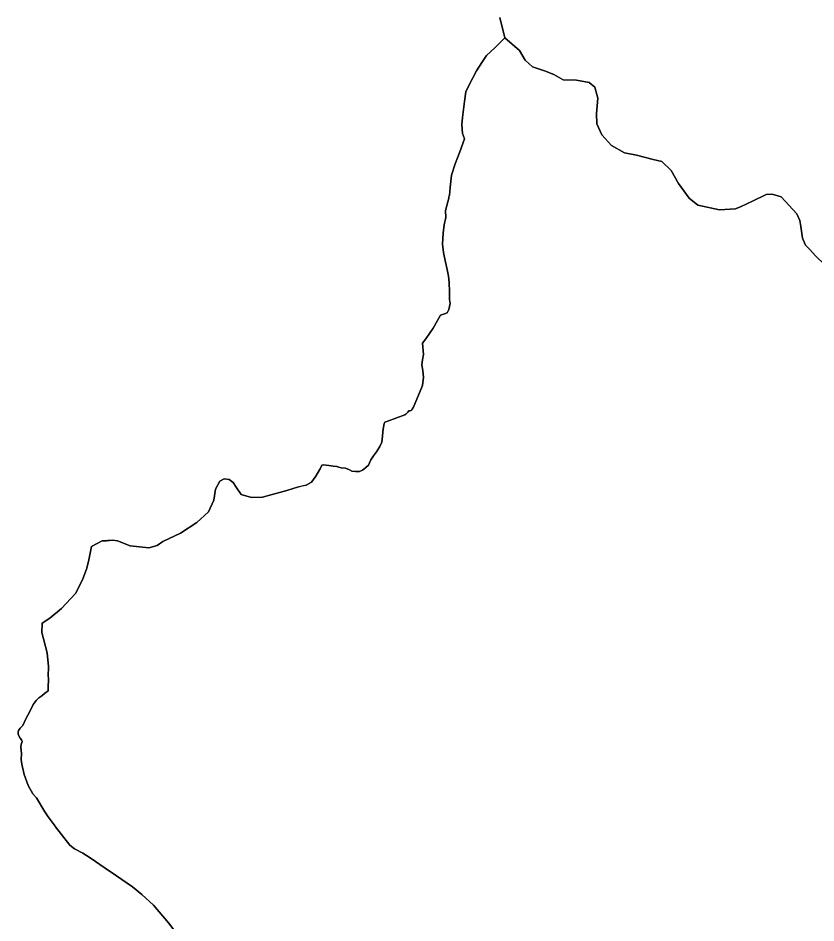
# Model space of a CAD drawing. Header units: metres. Extents: x 245125 to 394351, y 270578 to 4233311.
# Drawn here: x 283283 to 285375, y 4184756 to 4187130 of the extents above; entities that cross this region are included whole.
import ezdxf
from ezdxf.lldxf.tags import DXFTag

# ---------------------------------------------------------------- set-up
doc = ezdxf.new("R2010")
doc.units = ezdxf.units.M
doc.layers.add('ASTOTA', color=7, linetype='Continuous')
tags = doc.linetypes.add('HIDDEN', pattern=[0.375, 0.25, -0.125]).pattern_tags.tags
tags[6:7] = [DXFTag(74, 4), DXFTag(75, 0), DXFTag(340, '0'), DXFTag(46, 1.0), DXFTag(50, 0.0), DXFTag(44, 0.0), DXFTag(45, 0.0)]
tags[4:5] = [DXFTag(74, 4), DXFTag(75, 0), DXFTag(340, '0'), DXFTag(46, 1.0), DXFTag(50, 0.0), DXFTag(44, 0.0), DXFTag(45, 0.0)]

msp = doc.modelspace()

# ---------------------------------------------------------------- linework, layer by layer
at = {"layer": 'ASTOTA', "color": 253, "linetype": 'HIDDEN', "ltscale": 300}
for points in [[(284546.4, 4187131.6), (284559.8, 4187077.9), (284532.8, 4187051.5), (284511.5, 4187031.5), (284498.9, 4187013.3), (284484.7, 4186991), (284464.8, 4186953.2), (284456.8, 4186936.1), (284453.7, 4186910.6), (284448.3, 4186869.3), (284446.9, 4186850.6), (284448, 4186826.7), (284454, 4186813), (284441.2, 4186779.2), (284429.3, 4186747.1), (284419.6, 4186718), (284416, 4186685.6), (284414.2, 4186664.6), (284413.8, 4186663.2), (284412.9, 4186660), (284412.3, 4186657.7), (284404, 4186624.8), (284404.3, 4186606.5), (284400, 4186587.7), (284397.3, 4186565.8), (284396, 4186536.7), (284398.2, 4186514.4), (284403.7, 4186489.3), (284408.1, 4186470), (284411.8, 4186453), (284413.1, 4186436.3), (284414, 4186411.8), (284414.6, 4186391.5), (284415.7, 4186380.6), (284412.6, 4186364.8), (284408.1, 4186356.5), (284400.8, 4186354.1), (284390.8, 4186349.9), (284371.4, 4186315.9), (284351.9, 4186288.2), (284343.7, 4186276.6), (284346.4, 4186247.4), (284343.3, 4186233), (284342, 4186220.9), (284344.4, 4186204.4), (284346.4, 4186187.5), (284343, 4186165.8), (284319.9, 4186108.7), (284316.9, 4186103.8), (284315.7, 4186101.7), (284313.7, 4186100), (284310.1, 4186099.6), (284307.9, 4186098.9), (284304.7, 4186096.1), (284299.6, 4186090.2), (284296.9, 4186088.6), (284249.7, 4186071.7), (284244.5, 4186069.3), (284242.8, 4186066), (284240.9, 4186056.7), (284239.5, 4186044.2), (284238.8, 4186032.5), (284236.7, 4186016.9), (284231.7, 4186006.1), (284222.8, 4185991.3), (284214.9, 4185981.2), (284207.6, 4185970.5), (284204.8, 4185963), (284201.5, 4185956.6), (284195, 4185950.6), (284185.9, 4185943.5), (284178.6, 4185940.4), (284167.4, 4185939.9), (284158.4, 4185940.8), (284151.9, 4185944.8), (284141.8, 4185949.2), (284130.3, 4185949.6), (284123.8, 4185951.3), (284118.5, 4185952.9), (284109.4, 4185954.5), (284103.6, 4185954.9), (284097.4, 4185956.1), (284083.6, 4185957.9), (284079.5, 4185956.6), (284074.7, 4185946.7), (284073.3, 4185944.6), (284063.5, 4185928.2), (284052.1, 4185912.2), (284038.6, 4185904.6), (284015.4, 4185899.1), (283987.9, 4185890.1), (283949, 4185879.6), (283924.1, 4185872.6), (283894.7, 4185872.1), (283867.8, 4185880.1), (283854.8, 4185898.6), (283846.8, 4185911), (283836.4, 4185919.5), (283822.9, 4185920.5), (283811.4, 4185915), (283800.5, 4185894.1), (283796.5, 4185865.2), (283782, 4185834.7), (283751.6, 4185806.3), (283708.2, 4185778.1), (283662.6, 4185756.7), (283647.3, 4185746.3), (283625.8, 4185739.4), (283576.7, 4185745.2), (283543.7, 4185757.8), (283529.9, 4185759.7), (283503.1, 4185757.8), (283475.5, 4185742.9), (283468.6, 4185708), (283463.2, 4185686.5), (283451.3, 4185656.2), (283432.9, 4185619.8), (283396.9, 4185581), (283365.8, 4185555.4), (283345.9, 4185541.9), (283344.7, 4185517.4), (283358.7, 4185464.4), (283362.1, 4185428.7), (283361.8, 4185402.4), (283362.1, 4185398.6), (283361.8, 4185369.7), (283361.6, 4185364.8), (283351.6, 4185357.2), (283344.5, 4185351.9), (283337, 4185346.2), (283329.8, 4185338.8), (283322.3, 4185329), (283315.9, 4185315.9), (283300.4, 4185286.1), (283297.8, 4185279.1), (283294.1, 4185272.7), (283288.4, 4185266.8), (283284.1, 4185260.3), (283283.1, 4185256.3), (283282.6, 4185251.6), (283284.5, 4185246.9), (283288.1, 4185240.8), (283291.4, 4185235.8), (283292.7, 4185234), (283293.4, 4185231.8), (283291.5, 4185226.3), (283290.5, 4185223.5), (283290.2, 4185216.6), (283291.4, 4185200.4), (283291, 4185184.6), (283292, 4185172.1), (283298.5, 4185145.1), (283308.7, 4185116.5), (283321.2, 4185094.4), (283330.8, 4185083.7), (283352.9, 4185047.5), (283361.1, 4185034.4), (283379.5, 4185009.5), (283380.9, 4185007.5), (283418.7, 4184959.8), (283430.4, 4184949.8), (283452.3, 4184938.6), (283471.4, 4184926.2), (283510.9, 4184899.6), (283540.7, 4184879.1), (283582.7, 4184850.6), (283607, 4184830.6), (283638, 4184801.9), (283676.8, 4184755.9), (283704.8, 4184718.8)], [(285398.5, 4186482.1), (285374.2, 4186506), (285359.6, 4186522.4), (285347.9, 4186534), (285340, 4186552.3), (285335.6, 4186583), (285333.4, 4186598.5), (285325, 4186615.8), (285284.1, 4186660.4), (285260.6, 4186667.7), (285244.9, 4186667.3), (285209.4, 4186649.7), (285179.4, 4186635.4), (285164.1, 4186629.4), (285122.6, 4186626.7), (285065.8, 4186638.7), (285043.2, 4186657.6), (285015.1, 4186695.9), (284995.7, 4186729.6), (284970.8, 4186753.1), (284948.6, 4186758.7), (284904.8, 4186769.7), (284873.4, 4186776.2), (284838.8, 4186795.1), (284813.4, 4186823.7), (284800.9, 4186851.9), (284799.6, 4186879.6), (284803.5, 4186919.7), (284795.7, 4186948.9), (284780.4, 4186960.9), (284747.7, 4186967), (284712.6, 4186968), (284688.1, 4186981.9), (284663.2, 4186991.1), (284631.6, 4187001.8), (284612.5, 4187019.1), (284597.6, 4187044.4), (284559.8, 4187077.9), (284546.4, 4187131.6)], [(283704.8, 4184718.8), (283676.8, 4184755.9), (283638, 4184801.9), (283607, 4184830.6), (283582.7, 4184850.6), (283540.7, 4184879.1), (283510.9, 4184899.6), (283471.4, 4184926.2), (283452.3, 4184938.6), (283430.4, 4184949.8), (283418.7, 4184959.8), (283380.9, 4185007.5), (283379.5, 4185009.5), (283361.1, 4185034.4), (283352.9, 4185047.5), (283330.8, 4185083.7), (283321.2, 4185094.4), (283308.7, 4185116.5), (283298.5, 4185145.1), (283292, 4185172.1), (283291, 4185184.6), (283291.4, 4185200.4), (283290.2, 4185216.6), (283290.5, 4185223.5), (283291.5, 4185226.3), (283293.4, 4185231.8), (283292.7, 4185234), (283291.4, 4185235.8), (283288.1, 4185240.8), (283284.5, 4185246.9), (283282.6, 4185251.6), (283283.1, 4185256.3), (283284.1, 4185260.3), (283288.4, 4185266.8), (283294.1, 4185272.7), (283297.8, 4185279.1), (283300.4, 4185286.1), (283315.9, 4185315.9), (283322.3, 4185329), (283329.8, 4185338.8), (283337, 4185346.2), (283344.5, 4185351.9), (283351.6, 4185357.2), (283361.6, 4185364.8), (283361.8, 4185369.7), (283362.1, 4185398.6), (283361.8, 4185402.4), (283362.1, 4185428.7), (283358.7, 4185464.4), (283344.7, 4185517.4), (283345.9, 4185541.9), (283365.8, 4185555.4), (283396.9, 4185581), (283432.9, 4185619.8), (283451.3, 4185656.2), (283463.2, 4185686.5), (283468.6, 4185708), (283475.5, 4185742.9), (283503.1, 4185757.8), (283514.6, 4185758.6), (283529.9, 4185759.7), (283543.7, 4185757.8), (283576.7, 4185745.2), (283625.8, 4185739.4), (283647.3, 4185746.3), (283662.6, 4185756.7), (283708.2, 4185778.1), (283751.6, 4185806.3), (283782, 4185834.7), (283796.5, 4185865.2), (283800.5, 4185894.1), (283811.4, 4185915), (283822.9, 4185920.5), (283836.4, 4185919.5), (283846.8, 4185911), (283854.8, 4185898.6), (283867.8, 4185880.1), (283894.7, 4185872.1), (283924.1, 4185872.6), (283949, 4185879.6), (283987.9, 4185890.1), (284004.1, 4185895.4), (284015.4, 4185899.1), (284028.2, 4185902.2), (284038.6, 4185904.6), (284052.1, 4185912.2), (284063.5, 4185928.2), (284073.3, 4185944.6), (284074.7, 4185946.7), (284079.5, 4185956.6), (284083.6, 4185957.9), (284097.4, 4185956.1), (284103.6, 4185954.9), (284109.4, 4185954.5), (284118.5, 4185952.9), (284123.8, 4185951.3), (284130.3, 4185949.6), (284141.8, 4185949.2), (284151.9, 4185944.8), (284158.4, 4185940.8), (284167.4, 4185939.9), (284178.6, 4185940.4), (284185.9, 4185943.5), (284195, 4185950.6), (284201.5, 4185956.6), (284204.8, 4185963), (284207.6, 4185970.5), (284214.9, 4185981.2), (284222.8, 4185991.3), (284231.7, 4186006.1), (284236.7, 4186016.9), (284238.8, 4186032.5), (284239.5, 4186044.2), (284240.9, 4186056.7), (284242.8, 4186066), (284244.5, 4186069.3), (284249.7, 4186071.7), (284296.9, 4186088.6), (284299.6, 4186090.2), (284304.7, 4186096.1), (284307.9, 4186098.9), (284310.1, 4186099.6), (284313.7, 4186100), (284315.7, 4186101.7), (284319.9, 4186108.7), (284343, 4186165.8), (284346.4, 4186187.5), (284344.4, 4186204.4), (284342, 4186220.9), (284343.3, 4186233), (284346.4, 4186247.4), (284343.7, 4186276.6), (284351.9, 4186288.2), (284371.4, 4186315.9), (284390.8, 4186349.9), (284400.8, 4186354.1), (284408.1, 4186356.5), (284412.6, 4186364.8), (284415.7, 4186380.6), (284414.6, 4186391.5), (284414, 4186411.8), (284413.1, 4186436.3), (284411.8, 4186453), (284408.1, 4186470), (284403.7, 4186489.3), (284398.2, 4186514.4), (284396, 4186536.7), (284397.3, 4186565.8), (284400, 4186587.7), (284404.3, 4186606.5), (284404, 4186624.8), (284412.3, 4186657.7), (284412.9, 4186660), (284413.8, 4186663.2), (284414.2, 4186664.6), (284416, 4186685.6), (284419.6, 4186718), (284429.3, 4186747.1), (284441.2, 4186779.2), (284454, 4186813), (284448, 4186826.7), (284446.9, 4186850.6), (284448.3, 4186869.3), (284453.7, 4186910.6), (284456.8, 4186936.1), (284464.8, 4186953.2), (284484.7, 4186991), (284498.9, 4187013.3), (284511.5, 4187031.5), (284532.8, 4187051.5), (284559.8, 4187077.9), (284597.6, 4187044.4), (284612.5, 4187019.1), (284631.6, 4187001.8), (284663.2, 4186991.1), (284688.1, 4186981.9), (284712.6, 4186968), (284747.7, 4186967), (284780.4, 4186960.9), (284795.7, 4186948.9), (284803.5, 4186919.7), (284799.6, 4186879.6), (284800.9, 4186851.9), (284813.4, 4186823.7), (284838.8, 4186795.1), (284873.4, 4186776.2), (284904.8, 4186769.7), (284948.6, 4186758.7), (284970.8, 4186753.1), (284995.7, 4186729.6), (285015.1, 4186695.9), (285043.2, 4186657.6), (285065.8, 4186638.7), (285122.6, 4186626.7), (285164.1, 4186629.4), (285179.4, 4186635.4), (285209.4, 4186649.7), (285244.9, 4186667.3), (285260.6, 4186667.7), (285284.1, 4186660.4), (285325, 4186615.8), (285333.4, 4186598.5), (285335.6, 4186583), (285340, 4186552.3), (285347.9, 4186534), (285359.6, 4186522.4), (285374.2, 4186506), (285398.5, 4186482.1)], [(283704.8, 4184718.8), (283676.8, 4184755.9), (283638, 4184801.9), (283607, 4184830.6), (283582.7, 4184850.6), (283540.7, 4184879.1), (283510.9, 4184899.6), (283471.4, 4184926.2), (283452.3, 4184938.6), (283430.4, 4184949.8), (283418.7, 4184959.8), (283380.9, 4185007.5), (283379.5, 4185009.5), (283361.1, 4185034.4), (283352.9, 4185047.5), (283330.8, 4185083.7), (283321.2, 4185094.4), (283308.7, 4185116.5), (283298.5, 4185145.1), (283292, 4185172.1), (283291, 4185184.6), (283291.4, 4185200.4), (283290.2, 4185216.6), (283290.5, 4185223.5), (283291.5, 4185226.3), (283293.4, 4185231.8), (283292.7, 4185234), (283291.4, 4185235.8), (283288.1, 4185240.8), (283284.5, 4185246.9), (283282.6, 4185251.6), (283283.1, 4185256.3), (283284.1, 4185260.3), (283288.4, 4185266.8), (283294.1, 4185272.7), (283297.8, 4185279.1), (283300.4, 4185286.1), (283315.9, 4185315.9), (283322.3, 4185329), (283329.8, 4185338.8), (283337, 4185346.2), (283344.5, 4185351.9), (283351.6, 4185357.2), (283361.6, 4185364.8), (283361.8, 4185369.7), (283362.1, 4185398.6), (283361.8, 4185402.4), (283362.1, 4185428.7), (283358.7, 4185464.4), (283344.7, 4185517.4), (283345.9, 4185541.9), (283365.8, 4185555.4), (283396.9, 4185581), (283432.9, 4185619.8), (283451.3, 4185656.2), (283463.2, 4185686.5), (283468.6, 4185708), (283475.5, 4185742.9), (283503.1, 4185757.8), (283514.6, 4185758.6), (283529.9, 4185759.7), (283543.7, 4185757.8), (283576.7, 4185745.2), (283625.8, 4185739.4), (283647.3, 4185746.3), (283662.6, 4185756.7), (283708.2, 4185778.1), (283751.6, 4185806.3), (283782, 4185834.7), (283796.5, 4185865.2), (283800.5, 4185894.1), (283811.4, 4185915), (283822.9, 4185920.5), (283836.4, 4185919.5), (283846.8, 4185911), (283854.8, 4185898.6), (283867.8, 4185880.1), (283894.7, 4185872.1), (283924.1, 4185872.6), (283949, 4185879.6), (283987.9, 4185890.1), (284004.1, 4185895.4), (284015.4, 4185899.1), (284028.2, 4185902.2), (284038.6, 4185904.6), (284052.1, 4185912.2), (284063.5, 4185928.2), (284073.3, 4185944.6), (284074.7, 4185946.7), (284079.5, 4185956.6), (284083.6, 4185957.9), (284097.4, 4185956.1), (284103.6, 4185954.9), (284109.4, 4185954.5), (284118.5, 4185952.9), (284123.8, 4185951.3), (284130.3, 4185949.6), (284141.8, 4185949.2), (284151.9, 4185944.8), (284158.4, 4185940.8), (284167.4, 4185939.9), (284178.6, 4185940.4), (284185.9, 4185943.5), (284195, 4185950.6), (284201.5, 4185956.6), (284204.8, 4185963), (284207.6, 4185970.5), (284214.9, 4185981.2), (284222.8, 4185991.3), (284231.7, 4186006.1), (284236.7, 4186016.9), (284238.8, 4186032.5), (284239.5, 4186044.2), (284240.9, 4186056.7), (284242.8, 4186066), (284244.5, 4186069.3), (284249.7, 4186071.7), (284296.9, 4186088.6), (284299.6, 4186090.2), (284304.7, 4186096.1), (284307.9, 4186098.9), (284310.1, 4186099.6), (284313.7, 4186100), (284315.7, 4186101.7), (284319.9, 4186108.7), (284343, 4186165.8), (284346.4, 4186187.5), (284344.4, 4186204.4), (284342, 4186220.9), (284343.3, 4186233), (284346.4, 4186247.4), (284343.7, 4186276.6), (284351.9, 4186288.2), (284371.4, 4186315.9), (284390.8, 4186349.9), (284400.8, 4186354.1), (284408.1, 4186356.5), (284412.6, 4186364.8), (284415.7, 4186380.6), (284414.6, 4186391.5), (284414, 4186411.8), (284413.1, 4186436.3), (284411.8, 4186453), (284408.1, 4186470), (284403.7, 4186489.3), (284398.2, 4186514.4), (284396, 4186536.7), (284397.3, 4186565.8), (284400, 4186587.7), (284404.3, 4186606.5), (284404, 4186624.8), (284412.3, 4186657.7), (284412.9, 4186660), (284413.8, 4186663.2), (284414.2, 4186664.6), (284416, 4186685.6), (284419.6, 4186718), (284429.3, 4186747.1), (284441.2, 4186779.2), (284454, 4186813), (284448, 4186826.7), (284446.9, 4186850.6), (284448.3, 4186869.3), (284453.7, 4186910.6), (284456.8, 4186936.1), (284464.8, 4186953.2), (284484.7, 4186991), (284498.9, 4187013.3), (284511.5, 4187031.5), (284532.8, 4187051.5), (284559.8, 4187077.9), (284597.6, 4187044.4), (284612.5, 4187019.1), (284631.6, 4187001.8), (284663.2, 4186991.1), (284688.1, 4186981.9), (284712.6, 4186968), (284747.7, 4186967), (284780.4, 4186960.9), (284795.7, 4186948.9), (284803.5, 4186919.7), (284799.6, 4186879.6), (284800.9, 4186851.9), (284813.4, 4186823.7), (284838.8, 4186795.1), (284873.4, 4186776.2), (284904.8, 4186769.7), (284948.6, 4186758.7), (284970.8, 4186753.1), (284995.7, 4186729.6), (285015.1, 4186695.9), (285043.2, 4186657.6), (285065.8, 4186638.7), (285122.6, 4186626.7), (285164.1, 4186629.4), (285179.4, 4186635.4), (285209.4, 4186649.7), (285244.9, 4186667.3), (285260.6, 4186667.7), (285284.1, 4186660.4), (285325, 4186615.8), (285333.4, 4186598.5), (285335.6, 4186583), (285340, 4186552.3), (285347.9, 4186534), (285359.6, 4186522.4), (285374.2, 4186506), (285398.5, 4186482.1)]]:
    msp.add_lwpolyline(points, dxfattribs=at)

doc.saveas('drawing.dxf')
